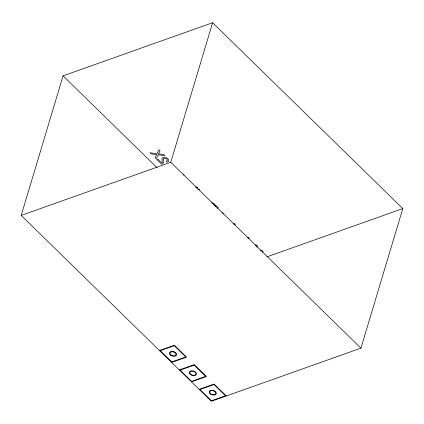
<?xml version="1.0" encoding="UTF-8"?>
<svg xmlns="http://www.w3.org/2000/svg" width="424" height="424" viewBox="0 0 424 424"><rect width="100%" height="100%" fill="white"/><g stroke="black" fill="none" stroke-linecap="round" stroke-linejoin="round"><path stroke-width="0.64" d="M21.2 215.413L63.075 75.843L212.62 22.716L402.8 208.587L360.925 348.157L211.38 401.284L21.2 215.413L170.75 162.291L212.62 22.716M256.668 247.107L257.654 246.254L256.266 244.897L255.084 245.316M195.602 187.249L196.831 186.814L197.732 187.694L196.503 188.129M197.881 189.411L199.063 188.993L199.948 189.857M217.051 208.147L218.228 207.728L214.056 203.743L211.656 202.767M233.449 223.983L234.52 223.607L235.378 224.444L234.196 224.868M247.309 237.668L248.453 237.265L249.301 238.097L248.125 238.516M262.016 252.089L263.193 251.671L261.793 250.303L260.516 250.383M266.961 256.843L402.8 208.587M159.424 350.505L174.381 345.194L186.602 357.141L171.651 362.456M179.288 369.919L194.245 364.608L206.467 376.554L191.516 381.87M199.153 389.338L214.109 384.022L226.331 395.974M183.179 174.264L184.074 175.138M222.399 212.594L223.294 213.468M170.75 162.291L360.925 348.157M213.828 204.797L215.821 206.742M63.075 75.843L157.219 167.851M163.161 159.191L163.537 162.938L161.772 164.332L156.933 159.604L157.956 159.244L161.804 163.002L162.196 162.572C162.604 160.834 160.526 157.654 163.484 157.278C165.72 156.901 168.498 158.338 168.863 160.675L168.095 161.735L167.162 162.191L166.261 161.311L167.464 160.325C167.3 158.581 164.745 157.638 163.394 158.703L163.161 159.191M158.216 154.818L156.276 158.963L155.094 157.808L156.726 154.553L151.14 153.944L149.926 152.757L157.002 153.631L158.889 149.73L160.055 150.87L158.502 153.859L163.728 154.463L164.957 155.661L158.216 154.818M174.296 345.735L160.277 350.717L171.736 361.916L185.754 356.934L174.296 345.735M194.16 365.149L180.142 370.131L191.6 381.33L205.619 376.348L194.16 365.149M214.025 384.563L200.006 389.545L211.465 400.744L225.483 395.762L214.025 384.563M210.352 394.002A3.715 2.305 16.7 0 0 216.293 393.753A3.715 2.305 16.7 0 0 211.587 390.207A3.715 2.305 16.7 0 0 210.352 394.002M210.749 393.774A3.095 1.919 16.7 0 0 215.699 393.567A3.095 1.919 16.7 0 0 211.777 390.615A3.095 1.919 16.7 0 0 210.749 393.774M190.487 374.588A3.715 2.305 16.7 0 0 196.429 374.339A3.715 2.305 16.7 0 0 191.722 370.793A3.715 2.305 16.7 0 0 190.487 374.588M190.885 374.36A3.095 1.919 16.7 0 0 195.835 374.154A3.095 1.919 16.7 0 0 191.913 371.201A3.095 1.919 16.7 0 0 190.885 374.36M170.623 355.174A3.715 2.305 16.7 0 0 176.564 354.925A3.715 2.305 16.7 0 0 171.858 351.379A3.715 2.305 16.7 0 0 170.623 355.174M171.02 354.946A3.095 1.919 16.7 0 0 175.971 354.74A3.095 1.919 16.7 0 0 172.049 351.788A3.095 1.919 16.7 0 0 171.02 354.946"/></g></svg>
